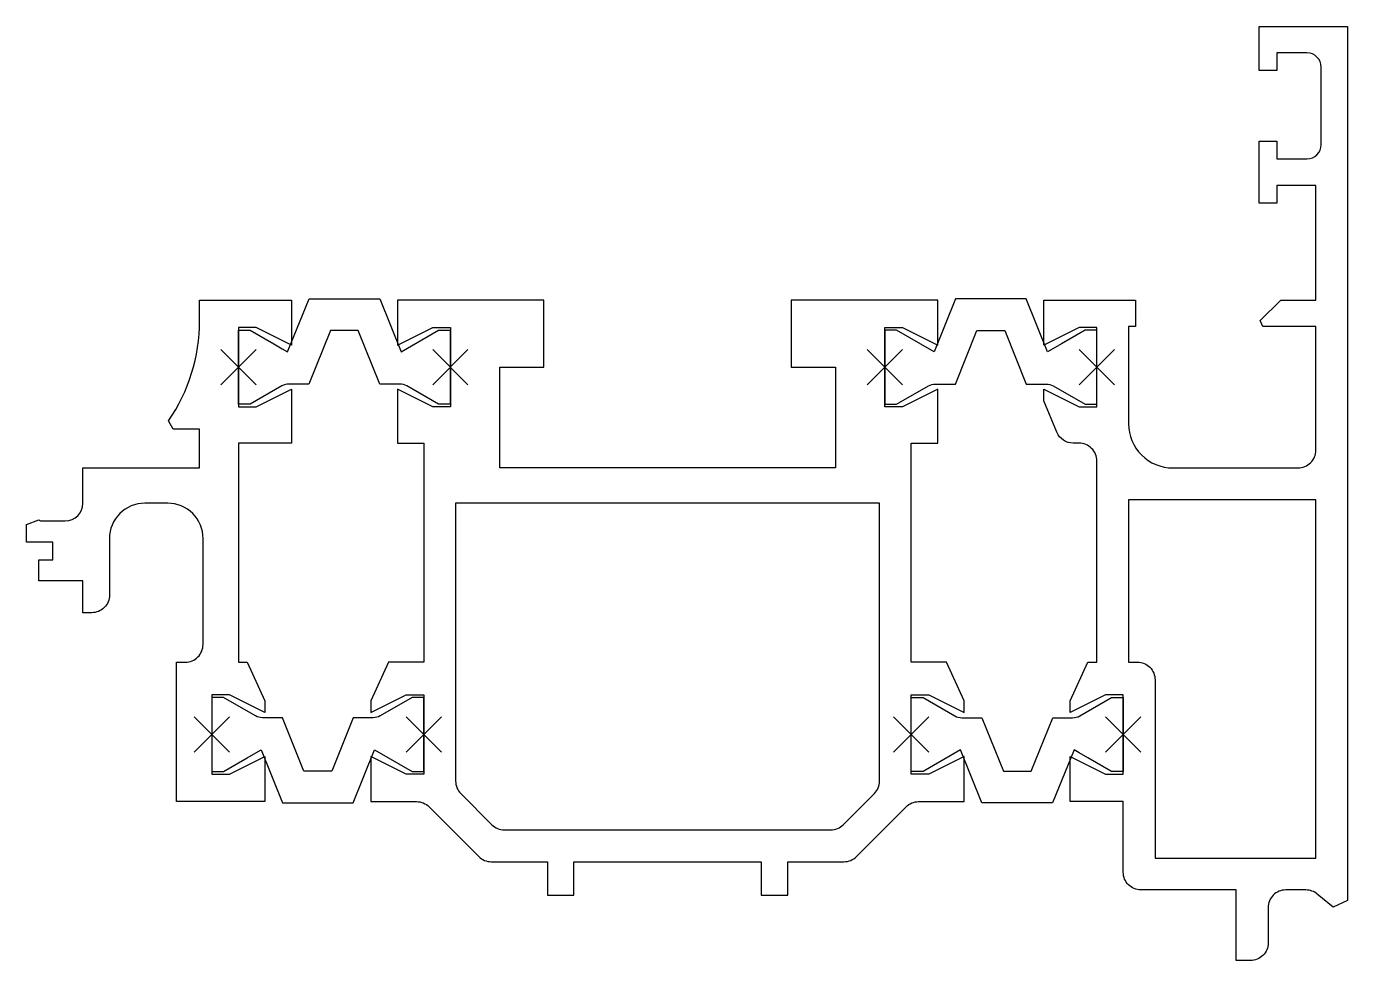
# Model space of a CAD drawing. Header units: millimetres. Extents: x -74.8 to 0, y -2.9 to 50.
import ezdxf

# ---------------------------------------------------------------- set-up
doc = ezdxf.new("R2010")
doc.units = ezdxf.units.MM
doc.header["$PDMODE"] = 3
doc.header["$PDSIZE"] = 1
doc.layers.add('X_SNAP', color=7, linetype='Continuous', lineweight=0, plot=False)

msp = doc.modelspace()

# ---------------------------------------------------------------- linework, layer by layer
for points in [[(-17.2, 28.8), (-17.2, 29.45), (-15.2, 28.45), (-14.2, 28.45), (-14.2, 32.95), (-15.2, 32.95), (-17.2, 31.95), (-17.2, 34.5), (-12, 34.5), (-12, 33), (-12.4, 33), (-12.4, 27.5, 0.414214), (-9.9, 25), (-2.8, 25, 0.414214), (-1.8, 26), (-1.8, 33), (-4.8, 33), (-4.941, 33.341), (-3.783, 34.5), (-1.8, 34.5), (-1.8, 41), (-4, 41), (-4, 40), (-5, 40), (-5, 43.5), (-4, 43.5), (-4, 42.5), (-2.3, 42.5, 0.414214), (-1.5, 43.3), (-1.5, 47.7, 0.414214), (-2.3, 48.5), (-4, 48.5), (-4, 47.5), (-5, 47.5), (-5, 50), (0, 50), (0, 0.5), (-0.821, 0.117), (-1.714, 0.866, 0.176327), (-2.357, 1.1), (-3.5, 1.1, 0.414214), (-4.5, 0.1), (-4.5, -1.9, -0.414214), (-5.5, -2.9), (-6.3, -2.9), (-6.3, 1.1), (-11.7, 1.1, -0.414214), (-12.7, 2.1), (-12.7, 6.1), (-15.7, 6.1), (-15.7, 8.65), (-13.7, 7.65), (-12.7, 7.65), (-12.7, 12.15), (-13.7, 12.15), (-15.7, 11.15), (-15.7, 11.8), (-14.7, 14), (-14.2, 14), (-14.2, 25.4, 0.414214), (-15.2, 26.4), (-15.533, 26.4, -0.302776), (-16.456, 27.015), (-17.2, 28.8)], [(-73.955, 21.998), (-72.6, 21.999, 0.413845), (-71.601, 22.999), (-71.601, 25), (-65.001, 25), (-65.001, 27.2), (-66.501, 27.2), (-66.749, 27.669, 0.151177), (-65.001, 33.317), (-65.001, 34.5), (-59.801, 34.5), (-59.801, 31.95), (-61.801, 32.95), (-62.801, 32.95), (-62.801, 28.45), (-61.801, 28.45), (-59.801, 29.45), (-59.801, 26.4), (-62.801, 26.4), (-62.801, 14), (-62.301, 14), (-61.301, 11.8), (-61.301, 11.15), (-63.301, 12.15), (-64.301, 12.15), (-64.301, 7.65), (-63.301, 7.65), (-61.301, 8.65), (-61.301, 6.1), (-66.301, 6.1), (-66.301, 14), (-65.801, 14, 0.414214), (-64.801, 15), (-64.801, 21, 0.414214), (-66.801, 23), (-68.101, 23, 0.414214), (-70.101, 21), (-70.101, 17.8, -0.414214), (-71.101, 16.8), (-71.601, 16.8), (-71.601, 18.6), (-74.102, 18.6), (-74.102, 19.8), (-73.302, 19.8), (-73.302, 20.8), (-74.802, 20.8), (-74.802, 21.798), (-74.104, 22.064, 0.213422), (-73.955, 21.998)], [(-58.809, 29.75), (-59.935, 29.75, 0.131652), (-60.335, 29.642), (-62.14, 28.6), (-62.801, 28.6), (-62.801, 32.8), (-62.14, 32.8), (-60.801, 32.027), (-60.313, 31.744), (-60.014, 31.572), (-58.801, 34.575), (-54.801, 34.575), (-53.588, 31.572), (-51.462, 32.8), (-50.801, 32.8), (-50.801, 28.6), (-51.462, 28.6), (-53.267, 29.642, 0.131652), (-53.667, 29.75), (-54.793, 29.75), (-56.015, 32.775), (-57.587, 32.775)], [(-53.801, 28.8), (-53.801, 26.4), (-52.301, 26.4), (-52.301, 14), (-54.302, 14), (-55.298, 11.802), (-55.298, 11.15), (-53.298, 12.15), (-52.298, 12.15), (-52.298, 7.65), (-53.298, 7.65), (-55.298, 8.65), (-55.298, 6.1), (-53.798, 6.1), (-53.799, 6.1), (-52.713, 6.1, -0.198912), (-52.006, 5.807), (-49.192, 2.993, 0.198912), (-48.485, 2.7), (-45.301, 2.7), (-45.301, 0.8), (-43.801, 0.8), (-43.801, 2.7), (-33.201, 2.7), (-33.201, 0.8), (-31.701, 0.8), (-31.701, 2.7), (-28.517, 2.7, 0.198912), (-27.81, 2.993), (-24.996, 5.807, -0.198912), (-24.289, 6.1), (-21.703, 6.1), (-21.703, 8.65), (-23.703, 7.65), (-24.703, 7.65), (-24.703, 12.15), (-23.703, 12.15), (-21.703, 11.15), (-21.703, 11.8), (-22.7, 14), (-24.702, 14), (-24.702, 26.4), (-23.201, 26.4), (-23.202, 28.8), (-23.204, 28.8), (-23.204, 29.45), (-25.204, 28.45), (-26.204, 28.45), (-26.204, 32.95), (-25.204, 32.95), (-23.204, 31.95), (-23.204, 34.5), (-24.704, 34.5), (-24.702, 34.5), (-31.501, 34.5), (-31.501, 30.7), (-29.001, 30.7), (-29.001, 25), (-48.001, 25), (-48.001, 30.7), (-45.501, 30.7), (-45.501, 34.5), (-52.301, 34.5), (-52.298, 34.5), (-53.798, 34.5), (-53.798, 31.95), (-51.798, 32.95), (-50.798, 32.95), (-50.798, 28.45), (-51.798, 28.45), (-53.798, 29.45), (-53.798, 28.8), (-53.801, 28.8)], [(-18.192, 29.75), (-17.066, 29.75, -0.131652), (-16.666, 29.642), (-14.861, 28.6), (-14.2, 28.6), (-14.2, 32.8), (-14.861, 32.8), (-16.2, 32.027), (-16.688, 31.744), (-16.987, 31.572), (-18.2, 34.575), (-22.2, 34.575), (-23.413, 31.572), (-25.539, 32.8), (-26.2, 32.8), (-26.2, 28.6), (-25.539, 28.6), (-23.734, 29.642, -0.131652), (-23.334, 29.75), (-22.208, 29.75), (-20.986, 32.775), (-19.414, 32.775)], [(-1.8, 23.2), (-12.4, 23.2), (-12.4, 14), (-11.9, 14, -0.414214), (-10.9, 13), (-10.9, 2.9), (-1.8, 2.9), (-1.8, 23.2)], [(-47.739, 4.5), (-29.263, 4.5, 0.198912), (-28.556, 4.793), (-26.794, 6.555, 0.198912), (-26.501, 7.262), (-26.501, 22.5), (-26.501, 23), (-27.001, 23), (-50.001, 23), (-50.501, 23), (-50.501, 22.5), (-50.501, 7.262, 0.198912), (-50.208, 6.555), (-48.446, 4.793, 0.198912)], [(-60.309, 10.85), (-61.435, 10.85, -0.131652), (-61.835, 10.957), (-63.64, 11.999), (-64.301, 11.999), (-64.301, 7.799), (-63.64, 7.799), (-62.301, 8.572), (-61.813, 8.855), (-61.514, 9.027), (-60.301, 6.025), (-56.301, 6.025), (-55.088, 9.027), (-52.962, 7.799), (-52.301, 7.799), (-52.301, 11.999), (-52.962, 11.999), (-54.767, 10.957, -0.131652), (-55.167, 10.85), (-56.293, 10.85), (-57.515, 7.825), (-59.087, 7.825)], [(-16.692, 10.85), (-15.566, 10.85, 0.131652), (-15.166, 10.957), (-13.361, 11.999), (-12.7, 11.999), (-12.7, 7.799), (-13.361, 7.799), (-14.7, 8.572), (-15.188, 8.855), (-15.487, 9.027), (-16.7, 6.025), (-20.7, 6.025), (-21.913, 9.027), (-24.039, 7.799), (-24.7, 7.799), (-24.7, 11.999), (-24.039, 11.999), (-22.234, 10.957, 0.131652), (-21.834, 10.85), (-20.708, 10.85), (-19.486, 7.825), (-17.914, 7.825)]]:
    msp.add_lwpolyline(points, format="xyb", close=True)
at = {"layer": 'X_SNAP'}
for p in [(-62.801, 30.7), (-62.801, 30.7), (-62.801, 30.7), (-50.801, 30.7), (-50.801, 30.7), (-50.801, 30.7), (-26.2, 30.7), (-26.2, 30.7), (-26.2, 30.7), (-14.2, 30.7), (-14.2, 30.7), (-14.2, 30.7), (-64.301, 9.899), (-64.301, 9.899), (-64.301, 9.899), (-52.301, 9.899), (-52.301, 9.899), (-52.301, 9.899), (-24.7, 9.899), (-24.7, 9.899), (-24.7, 9.899), (-12.7, 9.899), (-12.7, 9.899), (-12.7, 9.899)]:
    msp.add_point(p, dxfattribs=at)

doc.saveas('drawing.dxf')
